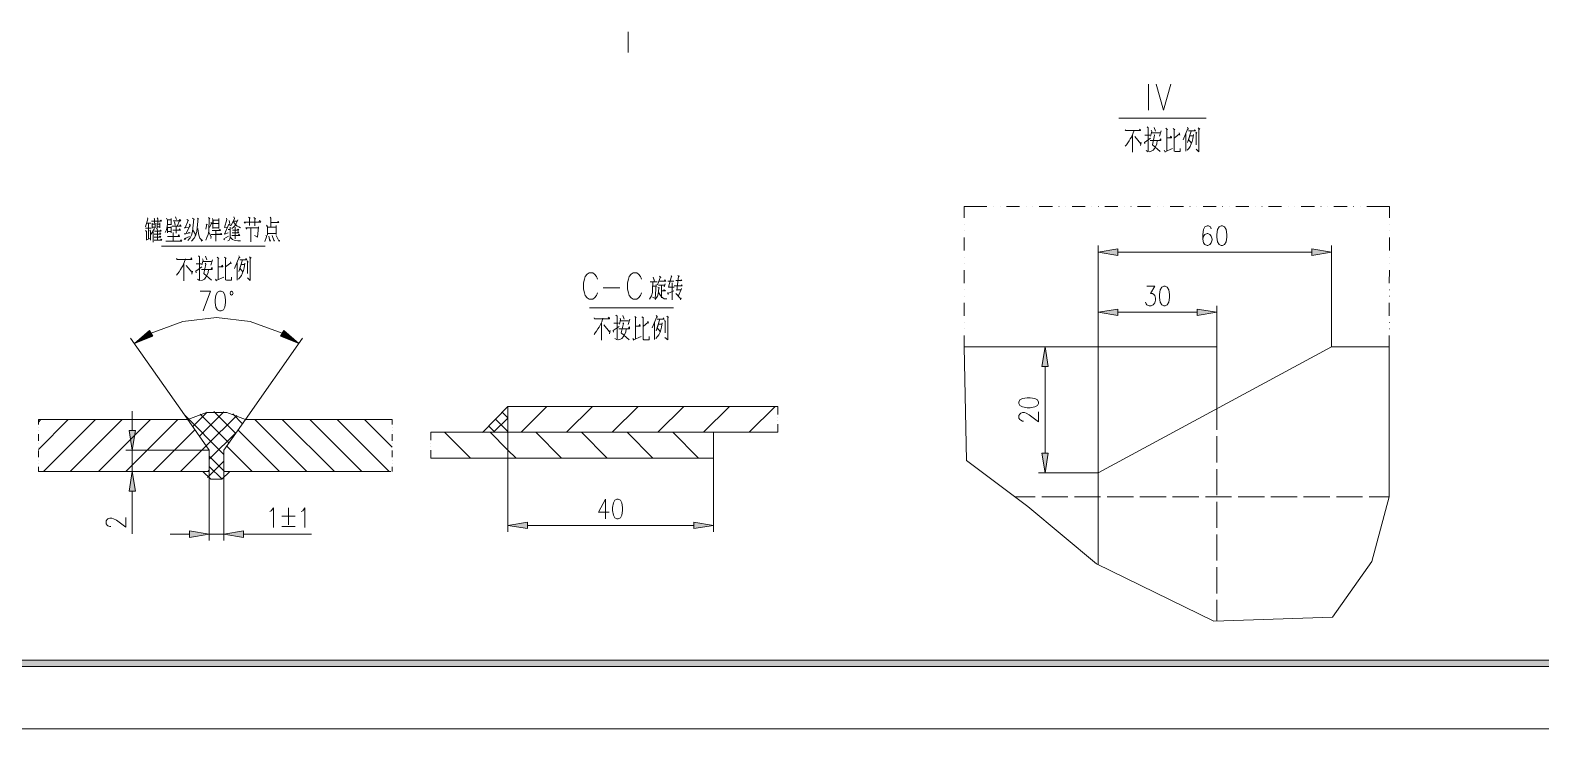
# Model space of a CAD drawing. Header units: millimetres. Extents: x 0 to 829, y 0 to 570.
# Drawn here: x 271.9 to 493.3, y 0 to 102.5 of the extents above; entities that cross this region are included whole.
import ezdxf

# ---------------------------------------------------------------- set-up
doc = ezdxf.new("R2010")
doc.units = ezdxf.units.MM

msp = doc.modelspace()

# ---------------------------------------------------------------- hatches: boundary and pattern name
h = msp.add_hatch(color=0)
h.dxf.hatch_style = 2
h.paths.add_polyline_path([(431.320222, 70.400333), (428.441556, 69.920556), (431.320222, 69.440778)])
h = msp.add_hatch(color=0)
h.dxf.hatch_style = 2
h.paths.add_polyline_path([(459.757639, 70.400333), (462.636306, 69.920556), (459.757639, 69.440778)])
h = msp.add_hatch(color=0)
h.dxf.hatch_style = 2
h.paths.add_polyline_path([(431.320222, 61.573833), (428.441556, 61.094056), (431.320222, 60.614278)])
h = msp.add_hatch(color=0)
h.dxf.hatch_style = 2
h.paths.add_polyline_path([(442.954833, 61.573833), (445.8335, 61.094056), (442.954833, 60.614278)])
h = msp.add_hatch(color=0)
h.dxf.hatch_style = 2
h.paths.add_polyline_path([(289.898667, 57.605083), (287.185806, 56.529111), (289.404778, 58.427056)])
h = msp.add_hatch(color=0)
h.dxf.hatch_style = 2
h.paths.add_polyline_path([(309.075667, 58.427056), (311.294639, 56.529111), (308.581778, 57.605083)])
h = msp.add_hatch(color=0)
h.dxf.hatch_style = 2
h.paths.add_polyline_path([(420.172444, 53.153028), (420.652222, 56.035222), (421.132, 53.153028)])
h = msp.add_hatch(color=0)
h.dxf.hatch_style = 2
h.paths.add_polyline_path([(286.399111, 43.730333), (286.878889, 40.851667), (287.358667, 43.730333)])
h = msp.add_hatch(color=0)
h.dxf.hatch_style = 2
h.paths.add_polyline_path([(420.172444, 40.424806), (420.652222, 37.546139), (421.132, 40.424806)])
h = msp.add_hatch(color=0)
h.dxf.hatch_style = 2
h.paths.add_polyline_path([(286.399111, 34.847389), (286.878889, 37.726056), (287.358667, 34.847389)])
h = msp.add_hatch(color=0)
h.dxf.hatch_style = 2
h.paths.add_polyline_path([(295.285583, 29.040667), (298.16425, 28.560889), (295.285583, 28.081111)])
h = msp.add_hatch(color=0)
h.dxf.hatch_style = 2
h.paths.add_polyline_path([(303.194861, 29.040667), (300.316194, 28.560889), (303.194861, 28.081111)])
h = msp.add_hatch(color=0)
h.dxf.hatch_style = 2
h.paths.add_polyline_path([(344.783833, 30.32125), (341.905167, 29.841472), (344.783833, 29.361694)])
h = msp.add_hatch(color=0)
h.dxf.hatch_style = 2
h.paths.add_polyline_path([(369.164306, 30.32125), (372.042972, 29.841472), (369.164306, 29.361694)])
h = msp.add_hatch(color=0)
h.dxf.hatch_style = 2
h.paths.add_polyline_path([(23.512639, 9.119306), (24.472194, 10.078861), (797.055528, 10.078861), (798.015083, 9.119306)])

# ---------------------------------------------------------------- linework, layer by layer
at = {"color": 0, "lineweight": 0}
for points in [[(0, 0), (0, 570.081833), (807.130861, 570.081833), (807.130861, 0)], [(446.464972, 73.758778), (446.154528, 73.621194), (445.949917, 73.211972), (445.847611, 72.524056), (445.847611, 72.114833), (445.949917, 71.426917), (446.154528, 71.017694), (446.464972, 70.880111), (446.669583, 70.880111), (446.9765, 71.017694), (447.184639, 71.426917), (447.286944, 72.114833), (447.286944, 72.524056), (447.184639, 73.211972), (446.9765, 73.621194), (446.669583, 73.758778)], [(431.320222, 70.400333), (428.441556, 69.920556), (431.320222, 69.440778)], [(459.757639, 70.400333), (462.636306, 69.920556), (459.757639, 69.440778)], [(438.061806, 64.932278), (437.754889, 64.794694), (437.550278, 64.381944), (437.444444, 63.697556), (437.444444, 63.284806), (437.550278, 62.600417), (437.754889, 62.191194), (438.061806, 62.053611), (438.269944, 62.053611), (438.576861, 62.191194), (438.781472, 62.600417), (438.887306, 63.284806), (438.887306, 63.697556), (438.781472, 64.381944), (438.576861, 64.794694), (438.269944, 64.932278)], [(299.677667, 64.170278), (299.349583, 64.032694), (299.130861, 63.619944), (299.0215, 62.935556), (299.0215, 62.526333), (299.130861, 61.838417), (299.349583, 61.429194), (299.677667, 61.291611), (299.899917, 61.291611), (300.228, 61.429194), (300.446722, 61.838417), (300.556083, 62.526333), (300.556083, 62.935556), (300.446722, 63.619944), (300.228, 64.032694), (299.899917, 64.170278)], [(301.653222, 63.895111), (301.589722, 64.089139), (301.4345, 64.170278), (301.279278, 64.089139), (301.215778, 63.895111), (301.279278, 63.701083), (301.4345, 63.619944), (301.589722, 63.701083)], [(431.320222, 61.573833), (428.441556, 61.094056), (431.320222, 60.614278)], [(442.954833, 61.573833), (445.8335, 61.094056), (442.954833, 60.614278)], [(289.898667, 57.605083), (287.185806, 56.529111), (289.404778, 58.427056)], [(309.075667, 58.427056), (311.294639, 56.529111), (308.581778, 57.605083)], [(420.172444, 53.153028), (420.652222, 56.035222), (421.132, 53.153028)], [(416.814, 47.716722), (416.951583, 47.406278), (417.364333, 47.201667), (418.048722, 47.099361), (418.461472, 47.099361), (419.145861, 47.201667), (419.555083, 47.406278), (419.692667, 47.716722), (419.692667, 47.921333), (419.555083, 48.22825), (419.145861, 48.436389), (418.461472, 48.538694), (418.048722, 48.538694), (417.364333, 48.436389), (416.951583, 48.22825), (416.814, 47.921333)], [(286.399111, 43.730333), (286.878889, 40.851667), (287.358667, 43.730333)], [(420.172444, 40.424806), (420.652222, 37.546139), (421.132, 40.424806)], [(286.399111, 34.847389), (286.878889, 37.726056), (287.358667, 34.847389)], [(357.900111, 33.679694), (357.593194, 33.542111), (357.385056, 33.132889), (357.28275, 32.444972), (357.28275, 32.03575), (357.385056, 31.347833), (357.593194, 30.938611), (357.900111, 30.801028), (358.104722, 30.801028), (358.415167, 30.938611), (358.619778, 31.347833), (358.722083, 32.03575), (358.722083, 32.444972), (358.619778, 33.132889), (358.415167, 33.542111), (358.104722, 33.679694)], [(295.285583, 29.040667), (298.16425, 28.560889), (295.285583, 28.081111)], [(303.194861, 29.040667), (300.316194, 28.560889), (303.194861, 28.081111)], [(344.783833, 30.32125), (341.905167, 29.841472), (344.783833, 29.361694)], [(369.164306, 30.32125), (372.042972, 29.841472), (369.164306, 29.361694)], [(23.512639, 9.119306), (24.472194, 10.078861), (797.055528, 10.078861), (798.015083, 9.119306)]]:
    msp.add_lwpolyline(points, close=True, dxfattribs=at)
for points in [[(359.558167, 102.227944), (359.558167, 99.211694)], [(435.821667, 90.723861), (435.821667, 94.562083)], [(436.918806, 94.562083), (438.015944, 90.723861), (439.109556, 94.562083)], [(431.461333, 89.545583), (444.249528, 89.545583)], [(432.420889, 87.859306), (432.477333, 87.742889), (434.668083, 87.742889), (434.608111, 87.972194), (434.495222, 87.8205)], [(433.715583, 87.742889), (433.715583, 87.8205), (433.542722, 87.28075), (433.313417, 86.783333), (433.140556, 86.515222), (432.967694, 86.247111), (432.794833, 85.940194), (432.59375, 85.668556), (432.420889, 85.43925)], [(433.486278, 87.09025), (433.486278, 84.596111)], [(433.832, 86.860944), (434.696306, 85.823778)], [(435.271333, 85.784972), (435.243111, 86.014278), (436.107417, 86.628111)], [(435.299556, 87.09025), (436.019222, 87.09025)], [(435.617056, 88.279111), (435.789917, 88.127417), (435.789917, 84.634917), (435.472417, 84.825417)], [(436.047444, 86.282389), (437.631417, 86.282389), (437.603194, 86.554028), (437.490306, 86.36)], [(436.220306, 87.8205), (436.3085, 87.626472), (436.135639, 86.935028)], [(436.252056, 87.435972), (437.490306, 87.435972)], [(436.626, 87.167861), (436.710667, 87.051444), (436.393167, 85.668556), (437.54675, 84.670194)], [(436.654222, 88.205028), (436.827083, 87.665278)], [(437.663167, 87.704083), (437.430333, 86.89975)], [(438.382833, 88.088611), (438.612139, 87.859306)], [(438.495722, 87.933389), (438.495722, 84.747806)], [(438.495722, 86.666917), (439.187167, 86.666917), (439.130722, 86.89975), (438.957861, 86.666917)], [(439.416472, 88.049806), (439.677528, 87.859306)], [(439.589333, 87.933389), (439.589333, 84.825417), (439.589333, 84.747806), (439.70575, 84.670194), (440.481861, 84.670194), (440.481861, 85.132333)], [(440.368972, 87.241944), (439.589333, 86.628111)], [(440.309, 87.397167), (440.397194, 87.09025)], [(441.519028, 88.240306), (441.691889, 87.972194), (441.607222, 88.049806), (440.915778, 86.398806)], [(441.289722, 87.241944), (441.289722, 84.709)], [(442.411556, 87.167861), (442.326889, 86.515222), (442.210472, 86.130694), (442.094056, 85.784972), (441.921194, 85.400444), (441.720111, 85.132333), (441.462583, 84.864222)], [(442.065833, 87.665278), (441.519028, 85.975472), (441.86475, 86.973833), (442.383333, 86.973833)], [(441.663667, 87.704083), (442.700833, 87.704083), (442.584417, 87.859306), (442.49975, 87.704083)], [(441.663667, 86.437611), (442.125806, 85.901389)], [(442.757278, 87.513583), (442.901917, 87.358361), (442.813722, 87.397167), (442.813722, 85.668556)], [(443.103, 88.127417), (443.332306, 87.933389), (443.219417, 88.011), (443.219417, 84.634917), (442.7855, 85.015917)], [(434.75275, 86.014278), (434.668083, 85.555667)], [(437.112833, 86.282389), (437.056389, 85.823778), (436.91175, 85.478056), (436.710667, 85.132333), (436.481361, 84.864222), (436.192083, 84.709), (435.934556, 84.634917)], [(438.093556, 84.864222), (438.266417, 84.596111)], [(438.209972, 84.634917), (439.331806, 85.132333)], [(408.805944, 76.605694), (412.136167, 76.605694)], [(408.805944, 74.958222), (408.805944, 76.605694)], [(413.095722, 76.605694), (413.113361, 76.605694)], [(414.055278, 76.605694), (414.072917, 76.605694)], [(415.014833, 76.605694), (416.933944, 76.605694)], [(417.8935, 76.605694), (417.911139, 76.605694)], [(418.853056, 76.605694), (418.870694, 76.605694)], [(419.812611, 76.605694), (421.73525, 76.605694)], [(422.694806, 76.605694), (422.712444, 76.605694)], [(423.654361, 76.605694), (423.672, 76.605694)], [(424.613917, 76.605694), (426.533028, 76.605694)], [(427.492583, 76.605694), (427.510222, 76.605694)], [(428.452139, 76.605694), (428.469778, 76.605694)], [(429.411694, 76.605694), (431.330806, 76.605694)], [(432.290361, 76.605694), (432.308, 76.605694)], [(433.249917, 76.605694), (433.267556, 76.605694)], [(434.209472, 76.605694), (436.128583, 76.605694)], [(437.088139, 76.605694), (437.105778, 76.605694)], [(438.047694, 76.605694), (438.065333, 76.605694)], [(439.00725, 76.605694), (440.929889, 76.605694)], [(441.889444, 76.605694), (441.907083, 76.605694)], [(442.849, 76.605694), (442.866639, 76.605694)], [(443.808556, 76.605694), (445.727667, 76.605694)], [(446.687222, 76.605694), (446.704861, 76.605694)], [(447.646778, 76.605694), (447.664417, 76.605694)], [(448.606333, 76.605694), (450.525444, 76.605694)], [(451.485, 76.605694), (451.502639, 76.605694)], [(452.444556, 76.605694), (452.462194, 76.605694)], [(453.404111, 76.605694), (455.323222, 76.605694)], [(456.282778, 76.605694), (456.300417, 76.605694)], [(457.242333, 76.605694), (457.259972, 76.605694)], [(458.201889, 76.605694), (460.124528, 76.605694)], [(461.084083, 76.605694), (461.101722, 76.605694)], [(462.043639, 76.605694), (462.061278, 76.605694)], [(463.003194, 76.605694), (464.922306, 76.605694)], [(465.881861, 76.605694), (465.8995, 76.605694)], [(466.841417, 76.605694), (466.859056, 76.605694)], [(467.800972, 76.605694), (471.131194, 76.605694)], [(471.131194, 76.605694), (471.127667, 74.958222)], [(289.090806, 74.954694), (289.14725, 74.799472), (288.82975, 73.610611)], [(288.82975, 73.420111), (289.637611, 73.420111)], [(288.82975, 73.074389), (288.946167, 72.957972), (288.946167, 71.652694)], [(289.030833, 74.146833), (289.577639, 74.146833)], [(289.263667, 74.111556), (289.263667, 71.843194)], [(289.46475, 73.113194), (289.549417, 72.996778), (289.549417, 71.652694)], [(290.124444, 73.381306), (289.665833, 72.573444)], [(289.694056, 74.45375), (291.161611, 74.45375), (291.076944, 74.608972), (290.960528, 74.45375)], [(289.810472, 74.146833), (289.810472, 73.420111)], [(289.810472, 74.033944), (290.212639, 74.033944)], [(289.810472, 73.571806), (290.240861, 73.571806)], [(290.068, 74.915889), (290.156194, 74.799472), (290.156194, 74.146833)], [(290.124444, 72.996778), (291.105167, 72.996778), (291.016972, 73.113194), (290.932306, 72.996778)], [(290.240861, 74.146833), (290.240861, 73.458917)], [(290.441944, 73.420111), (290.643028, 73.074389)], [(290.470167, 74.146833), (290.530139, 74.07275), (290.530139, 73.420111)], [(290.530139, 74.954694), (290.643028, 74.799472), (290.643028, 74.185639)], [(290.558361, 73.610611), (290.932306, 73.610611)], [(290.586583, 74.033944), (290.932306, 74.033944)], [(290.932306, 74.224444), (290.932306, 73.458917)], [(291.9095, 74.915889), (292.025917, 74.608972), (292.025917, 73.956333), (291.969472, 73.727028), (291.94125, 73.420111), (291.881278, 73.187278), (291.680194, 72.806278)], [(292.025917, 74.647778), (292.600944, 74.647778)], [(292.025917, 73.956333), (292.572722, 73.956333)], [(292.054139, 73.610611), (292.054139, 72.767472)], [(292.114111, 73.533), (292.5445, 73.533)], [(292.572722, 73.688222), (292.572722, 72.767472)], [(292.600944, 74.838278), (292.600944, 73.917528)], [(292.745583, 73.727028), (294.040278, 73.727028), (293.927389, 73.917528), (293.810972, 73.727028)], [(292.833778, 73.148472), (293.955611, 73.148472), (293.867417, 73.3425), (293.726306, 73.187278)], [(292.862, 74.492556), (293.983833, 74.492556), (293.867417, 74.686583), (293.754528, 74.531361)], [(293.063083, 74.379667), (293.175972, 73.878722)], [(293.235944, 75.071111), (293.348833, 74.686583)], [(293.292389, 73.688222), (293.292389, 72.689861)], [(293.754528, 74.418472), (293.493472, 73.839917)], [(294.876361, 74.725389), (295.105667, 74.531361), (295.049222, 74.570167), (294.618833, 73.494194), (294.474194, 73.458917), (295.165639, 73.533), (295.3385, 73.878722), (295.278528, 73.995139), (295.423167, 73.727028), (295.366722, 73.839917), (294.7035, 72.61225), (294.474194, 72.61225), (295.366722, 72.728667), (295.222083, 72.806278), (295.165639, 72.728667)], [(295.684222, 74.877083), (295.969972, 74.725389), (295.885306, 74.799472), (295.684222, 72.919167), (295.567806, 72.42175), (295.366722, 71.998417), (295.021, 71.613889)], [(296.432111, 74.915889), (296.545, 74.764194), (296.516778, 74.877083), (296.343917, 72.996778), (296.199278, 72.382944), (295.969972, 71.959611), (295.567806, 71.501)], [(295.825333, 73.074389), (296.142833, 72.495833), (296.142833, 72.534639), (296.086389, 72.266528)], [(296.488556, 73.381306), (296.516778, 72.919167), (296.633194, 72.42175), (296.777833, 71.959611), (297.063583, 71.652694), (297.18, 71.652694), (296.950694, 71.536278)], [(298.072528, 74.9935), (298.245389, 74.799472), (298.157194, 74.877083), (298.10075, 72.996778), (298.016083, 72.495833), (297.811472, 72.037222), (297.642139, 71.652694)], [(297.698583, 74.033944), (297.871444, 73.917528), (297.78325, 73.995139), (297.670361, 73.303694)], [(298.390028, 74.26325), (298.562889, 74.111556), (298.502917, 74.146833), (298.217167, 73.533)], [(298.446472, 72.495833), (300.002222, 72.495833), (299.885806, 72.651056), (299.769389, 72.534639), (299.137917, 72.534639), (299.137917, 73.113194), (299.137917, 71.501)], [(298.562889, 73.074389), (299.829361, 73.074389), (299.712944, 73.226083), (299.596528, 73.113194)], [(298.647556, 74.838278), (298.704, 74.647778), (298.704, 73.381306), (298.704, 73.494194), (299.568306, 73.494194), (299.568306, 73.381306), (299.568306, 74.838278), (299.568306, 74.608972), (298.73575, 74.608972), (298.73575, 74.111556), (299.540083, 74.111556)], [(300.693667, 74.877083), (300.750111, 74.725389), (300.404389, 73.533), (300.834778, 73.571806)], [(301.007639, 74.033944), (300.404389, 72.534639), (300.922972, 72.728667)], [(301.240472, 73.571806), (301.240472, 72.037222), (301.1805, 71.843194), (301.095833, 71.6915), (300.89475, 71.575083)], [(300.951194, 73.226083), (301.240472, 73.226083)], [(301.067611, 74.570167), (301.21225, 73.765833)], [(301.759056, 75.071111), (301.871944, 74.838278), (301.385111, 73.839917)], [(302.334083, 74.647778), (302.217667, 74.302056), (302.073028, 74.033944), (301.900167, 73.765833), (301.727306, 73.571806), (301.469778, 73.381306)], [(301.554444, 73.148472), (302.506944, 73.148472), (302.390528, 73.303694), (302.305861, 73.187278)], [(301.670861, 74.45375), (302.277639, 74.45375)], [(301.670861, 74.45375), (301.8155, 74.224444), (302.016583, 73.956333), (302.245889, 73.727028), (302.478722, 73.610611), (302.73625, 73.458917)], [(301.960139, 73.571806), (301.960139, 71.843194)], [(303.512361, 74.340861), (303.399472, 74.185639), (303.283056, 74.302056), (305.703111, 74.302056), (305.53025, 74.531361), (305.442056, 74.340861)], [(303.716972, 73.458917), (303.600556, 73.303694), (303.512361, 73.458917), (305.297417, 73.458917)], [(303.918056, 75.032306), (304.147361, 74.877083), (304.062694, 74.877083), (304.062694, 73.839917)], [(304.263778, 73.458917), (304.263778, 71.423389)], [(304.694167, 74.9935), (304.923472, 74.799472), (304.838806, 74.838278), (304.838806, 73.765833)], [(305.385611, 73.649417), (305.21275, 72.114833), (304.810583, 72.344139)], [(306.535667, 73.878722), (306.680306, 73.610611), (306.680306, 72.42175)], [(306.680306, 73.571806), (307.946778, 73.571806)], [(307.082472, 75.032306), (307.198889, 74.915889), (307.198889, 73.610611)], [(307.198889, 74.26325), (308.352472, 74.26325), (308.264278, 74.45375), (308.147861, 74.26325)], [(307.975, 73.801111), (307.975, 72.495833)], [(408.805944, 73.995139), (408.823583, 73.995139)], [(445.025639, 73.349556), (444.923333, 73.621194), (444.612889, 73.758778), (444.408278, 73.758778), (444.097833, 73.621194), (443.893222, 73.211972), (443.790917, 72.524056), (443.790917, 71.839667), (443.893222, 71.292861), (444.097833, 71.017694), (444.408278, 70.880111), (444.510583, 70.880111), (444.8175, 71.017694), (445.025639, 71.292861), (445.127944, 71.702083), (445.127944, 71.839667), (445.025639, 72.252417), (444.8175, 72.524056), (444.510583, 72.661639), (444.408278, 72.661639), (444.097833, 72.524056), (443.893222, 72.252417), (443.790917, 71.839667)], [(471.127667, 73.995139), (471.145306, 73.995139)], [(288.946167, 71.730306), (289.492972, 71.920806)], [(289.923361, 72.880361), (289.923361, 71.384583)], [(290.096222, 72.534639), (291.048722, 72.534639), (290.932306, 72.728667), (290.844111, 72.534639)], [(290.096222, 72.114833), (291.048722, 72.114833), (290.960528, 72.266528), (290.875861, 72.153639)], [(290.096222, 71.652694), (291.189833, 71.652694), (291.105167, 71.807917), (291.016972, 71.6915)], [(290.558361, 72.996778), (290.558361, 71.730306)], [(291.796611, 71.536278), (294.128472, 71.536278), (294.012056, 71.730306), (293.899167, 71.536278)], [(292.054139, 72.227722), (293.78275, 72.227722), (293.694556, 72.495833), (293.581667, 72.305333)], [(292.082361, 72.919167), (292.572722, 72.919167)], [(292.862, 72.806278), (292.862, 71.536278)], [(294.7035, 71.959611), (294.558861, 71.769111), (294.474194, 71.882), (295.278528, 72.227722)], [(298.157194, 72.806278), (298.446472, 72.114833), (298.446472, 72.227722), (298.390028, 71.920806)], [(300.404389, 71.730306), (300.287972, 71.882), (300.979417, 72.266528)], [(301.240472, 72.114833), (301.413333, 71.920806), (301.554444, 71.769111), (301.787278, 71.6915), (301.988361, 71.613889), (302.334083, 71.575083), (302.73625, 71.575083)], [(301.469778, 72.344139), (302.619833, 72.344139), (302.478722, 72.534639), (302.390528, 72.344139)], [(301.526222, 72.728667), (302.478722, 72.728667), (302.362306, 72.919167), (302.277639, 72.767472)], [(306.479222, 72.382944), (306.567417, 72.153639), (306.306361, 71.462194)], [(306.680306, 72.651056), (307.946778, 72.651056)], [(306.881389, 72.266528), (307.05425, 71.501), (307.114222, 71.652694), (307.026028, 71.652694)], [(307.37175, 72.344139), (307.661028, 71.501), (307.717472, 71.613889), (307.632806, 71.613889)], [(307.975, 72.344139), (308.408917, 71.462194), (308.465361, 71.613889), (308.352472, 71.613889)], [(408.805944, 73.035583), (408.823583, 73.035583)], [(408.805944, 70.156917), (408.805944, 72.076028)], [(428.441556, 56.035222), (428.441556, 70.880111)], [(462.636306, 56.035222), (462.636306, 70.880111)], [(471.124139, 72.076028), (471.120611, 70.156917)], [(471.124139, 73.035583), (471.141778, 73.035583)], [(291.17925, 70.809556), (306.338111, 70.809556)], [(293.380583, 68.964528), (293.437028, 68.848111), (295.62425, 68.848111), (295.567806, 69.080944), (295.451389, 68.925722)], [(294.675278, 68.848111), (294.675278, 68.925722), (294.502417, 68.3895), (294.273111, 67.888556), (294.10025, 67.620444), (293.927389, 67.352333), (293.754528, 67.045417), (293.553444, 66.777306), (293.380583, 66.544472)], [(296.57675, 69.387861), (296.749611, 69.232639), (296.749611, 65.740139), (296.432111, 65.930639)], [(297.18, 68.925722), (297.268194, 68.735222), (297.095333, 68.043778)], [(297.613917, 69.31025), (297.786778, 68.774028)], [(298.619333, 68.809306), (298.390028, 68.004972)], [(299.339, 69.193833), (299.571833, 68.964528)], [(299.455417, 69.042139), (299.455417, 65.856556)], [(300.376167, 69.155028), (300.637222, 68.964528)], [(300.549028, 69.042139), (300.549028, 65.930639), (300.549028, 65.856556), (300.665444, 65.778944), (301.441556, 65.778944), (301.441556, 66.237556)], [(302.478722, 69.349056), (302.651583, 69.080944), (302.563389, 69.155028), (301.871944, 67.504028)], [(303.025528, 68.774028), (302.478722, 67.084222), (302.824444, 68.082583), (303.343028, 68.082583)], [(302.623361, 68.809306), (303.657, 68.809306), (303.544111, 68.964528), (303.455917, 68.809306)], [(304.062694, 69.232639), (304.292, 69.042139), (304.175583, 69.11975), (304.175583, 65.740139), (303.745194, 66.124667)], [(408.805944, 69.197361), (408.823583, 69.197361)], [(431.320222, 69.920556), (459.757639, 69.920556)], [(471.120611, 69.197361), (471.13825, 69.197361)], [(294.445972, 68.195472), (294.445972, 65.701333)], [(294.791694, 67.966167), (295.656, 66.929)], [(295.712444, 67.123028), (295.62425, 66.660889)], [(296.231028, 66.890194), (296.202806, 67.123028), (297.063583, 67.736861)], [(296.25925, 68.195472), (296.978917, 68.195472)], [(298.072528, 67.391139), (298.016083, 66.929), (297.871444, 66.583278), (297.670361, 66.237556), (297.441056, 65.969444), (297.151778, 65.81775), (296.89425, 65.740139)], [(297.007139, 67.391139), (298.591111, 67.391139), (298.562889, 67.65925), (298.446472, 67.46875)], [(297.208222, 68.541194), (298.446472, 68.541194)], [(297.582167, 68.273083), (297.670361, 68.156667), (297.352861, 66.777306), (298.506444, 65.778944)], [(299.455417, 67.775667), (300.146861, 67.775667), (300.086889, 68.004972), (299.914028, 67.775667)], [(301.325139, 68.350694), (300.549028, 67.736861)], [(301.268694, 68.502389), (301.356889, 68.195472)], [(302.249417, 68.350694), (302.249417, 65.81775)], [(303.37125, 68.273083), (303.283056, 67.620444), (303.170167, 67.235917), (303.05375, 66.890194), (302.880889, 66.509194), (302.679806, 66.237556), (302.422278, 65.969444)], [(302.623361, 67.542833), (303.081972, 67.006611)], [(303.716972, 68.618806), (303.861611, 68.467111), (303.773417, 68.502389), (303.773417, 66.777306)], [(355.056722, 65.951806), (354.919139, 66.318694), (354.643972, 66.682056), (354.372333, 66.8655), (353.822, 66.8655), (353.550361, 66.682056), (353.275194, 66.318694), (353.137611, 65.951806), (353.000028, 65.401472), (353.000028, 64.487778), (353.137611, 63.940972), (353.275194, 63.574083), (353.550361, 63.210722), (353.822, 63.027278), (354.372333, 63.027278), (354.643972, 63.210722), (354.919139, 63.574083), (355.056722, 63.940972)], [(361.501972, 65.951806), (361.364389, 66.318694), (361.089222, 66.682056), (360.814056, 66.8655), (360.26725, 66.8655), (359.992083, 66.682056), (359.716917, 66.318694), (359.582861, 65.951806), (359.445278, 65.401472), (359.445278, 64.487778), (359.582861, 63.940972), (359.716917, 63.574083), (359.992083, 63.210722), (360.26725, 63.027278), (360.814056, 63.027278), (361.089222, 63.210722), (361.364389, 63.574083), (361.501972, 63.940972)], [(365.837611, 66.480972), (365.978722, 66.290472), (365.894056, 66.403361), (365.460139, 64.755889), (366.296222, 64.755889), (366.010472, 64.755889), (366.010472, 65.408528), (366.010472, 62.910861)], [(366.814806, 66.480972), (367.075861, 66.368083), (366.931222, 66.368083), (366.698389, 64.29375), (366.730139, 64.371361), (367.305167, 64.371361), (367.361611, 64.600667), (366.931222, 63.524694), (366.525528, 63.831611), (367.248722, 63.104889), (367.305167, 63.178972), (367.216972, 62.910861)], [(408.805944, 68.237806), (408.823583, 68.237806)], [(408.805944, 65.359139), (408.805944, 67.27825)], [(471.117083, 67.27825), (471.113556, 65.359139)], [(471.117083, 68.237806), (471.134722, 68.237806)], [(299.05325, 65.969444), (299.226111, 65.701333)], [(299.166139, 65.740139), (300.2915, 66.237556)], [(355.878694, 64.671222), (358.348139, 64.671222)], [(362.782556, 65.560222), (363.819722, 65.560222), (363.160028, 65.560222), (363.128278, 64.410167), (363.100056, 63.986833), (362.955417, 63.485889), (362.697889, 63.027278)], [(363.160028, 64.907583), (363.675083, 64.907583), (363.675083, 65.175694), (363.675083, 65.136889), (363.50575, 63.104889), (363.128278, 63.295389)], [(363.244694, 66.251667), (363.389333, 65.789528), (363.417556, 65.867139), (363.361111, 65.637833)], [(363.907917, 64.755889), (364.137222, 64.678278), (364.052556, 64.678278), (363.992583, 64.138528), (363.936139, 63.792806), (363.847944, 63.450611), (363.533972, 62.949667)], [(364.165444, 66.368083), (364.338306, 66.174056), (364.310083, 66.290472), (363.879694, 65.136889)], [(364.020806, 65.062806), (364.945083, 65.062806), (365.001528, 65.253306), (364.856889, 64.829972)], [(364.137222, 65.676639), (365.086194, 65.676639), (364.973306, 65.828333), (364.856889, 65.637833)], [(364.454722, 65.062806), (364.454722, 63.217778), (364.454722, 64.216139), (365.02975, 64.216139), (364.856889, 64.371361), (364.740472, 64.216139)], [(365.34725, 65.637833), (366.239778, 65.637833)], [(365.34725, 63.986833), (365.431917, 63.718722), (365.375472, 63.831611), (366.239778, 64.254944)], [(366.296222, 64.985194), (367.478028, 64.985194), (367.361611, 65.136889), (367.305167, 64.985194)], [(366.525528, 65.750722), (367.418056, 65.750722), (367.361611, 65.867139), (367.216972, 65.715444)], [(408.805944, 64.399583), (408.823583, 64.399583)], [(435.595889, 64.932278), (436.724778, 64.932278), (436.110944, 63.835139), (436.417861, 63.835139), (436.622472, 63.697556), (436.724778, 63.559972), (436.830611, 63.15075), (436.830611, 62.875583), (436.724778, 62.462833), (436.520167, 62.191194), (436.21325, 62.053611), (435.902806, 62.053611), (435.595889, 62.191194), (435.493583, 62.32525), (435.391278, 62.600417)], [(471.113556, 64.399583), (471.131194, 64.399583)], [(296.827222, 64.170278), (298.361806, 64.170278), (297.264667, 61.291611)], [(364.052556, 63.948028), (364.193667, 63.718722), (364.4265, 63.373), (364.856889, 63.066083), (365.202611, 63.066083)], [(408.805944, 63.440028), (408.823583, 63.440028)], [(408.805944, 60.561361), (408.805944, 62.480472)], [(428.441556, 37.546139), (428.441556, 62.053611)], [(445.8335, 56.035222), (445.8335, 62.053611)], [(471.110028, 62.480472), (471.1065, 60.561361)], [(471.110028, 63.440028), (471.127667, 63.440028)], [(308.828722, 58.017833), (304.172056, 59.742917), (299.240222, 60.332056), (294.308389, 59.742917), (289.651722, 58.017833)], [(353.878444, 61.743167), (366.215083, 61.743167)], [(354.562833, 60.254444), (354.619278, 60.141556), (356.8065, 60.141556), (356.750056, 60.370861), (356.633639, 60.215639)], [(355.857528, 60.141556), (355.857528, 60.215639), (355.684667, 59.679417), (355.455361, 59.182), (355.2825, 58.910361), (355.109639, 58.64225), (354.936778, 58.335333), (354.735694, 58.067222), (354.562833, 57.837917)], [(357.759, 60.677778), (357.931861, 60.522556), (357.931861, 57.030056), (357.614361, 57.224083)], [(358.36225, 60.215639), (358.446917, 60.025139), (358.274056, 59.333694)], [(358.390472, 59.834639), (359.628722, 59.834639)], [(358.792639, 60.600167), (358.9655, 60.063944)], [(359.801583, 60.10275), (359.572278, 59.294889)], [(360.52125, 60.487278), (360.750556, 60.254444)], [(360.637667, 60.332056), (360.637667, 57.146472)], [(361.558417, 60.448472), (361.815944, 60.254444)], [(361.731278, 60.332056), (361.731278, 57.224083), (361.731278, 57.146472), (361.847694, 57.068861), (362.623806, 57.068861), (362.623806, 57.531)], [(362.450944, 59.795833), (362.535611, 59.488917)], [(363.660972, 60.638972), (363.833833, 60.370861), (363.745639, 60.448472), (363.054194, 58.797472)], [(364.207778, 60.063944), (363.660972, 58.374139), (364.006694, 59.3725), (364.525278, 59.3725)], [(363.802083, 60.10275), (364.83925, 60.10275), (364.726361, 60.254444), (364.638167, 60.10275)], [(364.899222, 59.908722), (365.040333, 59.757028), (364.955667, 59.795833), (364.955667, 58.067222)], [(365.244944, 60.522556), (365.47425, 60.332056), (365.357833, 60.409667), (365.357833, 57.030056), (364.927444, 57.414583)], [(431.320222, 61.094056), (442.954833, 61.094056)], [(355.628222, 59.488917), (355.628222, 56.99125)], [(355.973944, 59.256083), (356.834722, 58.222444)], [(356.894694, 58.412944), (356.8065, 57.950806)], [(357.413278, 58.183639), (357.381528, 58.412944), (358.245833, 59.026778)], [(357.4415, 59.488917), (358.161167, 59.488917)], [(359.254778, 58.681056), (359.198333, 58.222444), (359.053694, 57.876722), (358.852611, 57.531), (358.619778, 57.259361), (358.334028, 57.107667), (358.072972, 57.030056)], [(358.189389, 58.681056), (359.773361, 58.681056), (359.745139, 58.949167), (359.628722, 58.758667)], [(358.764417, 59.563), (358.852611, 59.450111), (358.535111, 58.067222), (359.685167, 57.068861)], [(360.637667, 59.065583), (361.329111, 59.065583), (361.269139, 59.294889), (361.096278, 59.065583)], [(362.507389, 59.640611), (361.731278, 59.026778)], [(363.428139, 59.640611), (363.428139, 57.107667)], [(364.5535, 59.563), (364.465306, 58.910361), (364.352417, 58.529361), (364.236, 58.183639), (364.063139, 57.799111), (363.862056, 57.531), (363.601, 57.259361)], [(363.802083, 58.836278), (364.264222, 58.296528)], [(408.805944, 59.601806), (408.823583, 59.601806)], [(408.805944, 58.64225), (408.823583, 58.64225)], [(408.805944, 56.035222), (408.805944, 57.682694)], [(471.102972, 57.682694), (471.099444, 56.035222)], [(471.102972, 58.64225), (471.120611, 58.64225)], [(471.1065, 59.601806), (471.124139, 59.601806)], [(294.534167, 46.0375), (286.635472, 57.315806)], [(303.462972, 45.346056), (311.844972, 57.315806)], [(360.231972, 57.259361), (360.404833, 56.99125)], [(360.348389, 57.030056), (361.470222, 57.531)], [(445.8335, 56.035222), (408.805944, 56.035222)], [(409.155194, 39.334722), (408.805944, 56.035222)], [(428.441556, 56.035222), (419.692667, 56.035222)], [(462.636306, 56.035222), (428.441556, 37.546139)], [(445.8335, 46.951194), (445.8335, 56.035222)], [(471.099444, 56.035222), (462.636306, 56.035222)], [(471.099444, 34.007778), (471.099444, 56.035222)], [(420.652222, 53.153028), (420.652222, 40.424806)], [(286.878889, 43.730333), (286.878889, 46.609)], [(302.051861, 43.331694), (298.848639, 46.538444)], [(341.922806, 47.279278), (338.225694, 43.469278)], [(341.922806, 47.279278), (341.905167, 43.4975)], [(341.922806, 47.279278), (381.472722, 47.279278)], [(343.8525, 43.4975), (347.637806, 47.279278)], [(350.541167, 43.4975), (354.322944, 47.279278)], [(357.229833, 43.4975), (361.011611, 47.279278)], [(363.9185, 43.4975), (367.700278, 47.279278)], [(370.603639, 43.4975), (374.388944, 47.279278)], [(377.292306, 43.4975), (381.077611, 47.279278)], [(381.472722, 47.279278), (381.472722, 46.108056)], [(445.8335, 43.860861), (445.8335, 46.951194)], [(295.017472, 45.346056), (273.138194, 45.346056)], [(273.138194, 45.000333), (273.483917, 45.346056)], [(273.138194, 40.985722), (277.495, 45.346056)], [(273.138194, 45.346056), (273.138194, 44.654611)], [(273.889611, 37.726056), (281.509611, 45.346056)], [(277.791333, 37.726056), (285.414861, 45.346056)], [(281.915306, 37.726056), (289.535306, 45.346056)], [(285.926389, 37.726056), (293.546389, 45.346056)], [(300.316194, 40.255472), (294.534167, 46.0375)], [(298.16425, 40.851667), (294.534167, 46.0375)], [(303.462972, 45.346056), (300.714833, 46.411444), (297.765611, 46.411444), (295.017472, 45.346056)], [(295.733611, 44.323), (297.836167, 46.425556)], [(296.724917, 42.904833), (300.298556, 46.478472)], [(301.060556, 41.917056), (296.809583, 46.171556)], [(297.716222, 41.490194), (302.207083, 45.977528)], [(300.316194, 40.851667), (303.462972, 45.346056)], [(303.043167, 44.749861), (301.600306, 46.192722)], [(303.462972, 45.346056), (324.950667, 45.346056)], [(312.476444, 37.726056), (304.856444, 45.346056)], [(316.491056, 37.726056), (308.867528, 45.346056)], [(320.502139, 37.726056), (312.882139, 45.346056)], [(324.513222, 37.726056), (316.893222, 45.346056)], [(324.950667, 41.303222), (320.907833, 45.346056)], [(324.950667, 45.314306), (324.918917, 45.346056)], [(324.950667, 45.346056), (324.950667, 44.654611)], [(340.003694, 43.4975), (339.114694, 44.3865)], [(339.841417, 43.4975), (341.91575, 45.571833)], [(341.905167, 43.603333), (340.102472, 45.4025)], [(341.91575, 45.600056), (341.09025, 46.422028)], [(381.472722, 45.628278), (381.490361, 45.628278)], [(381.472722, 45.1485), (381.490361, 45.1485)], [(381.472722, 44.668722), (381.472722, 43.4975)], [(417.498389, 45.144972), (417.364333, 45.144972), (417.089167, 45.247278), (416.951583, 45.349583), (416.814, 45.557722), (416.814, 45.966944), (416.951583, 46.171556), (417.089167, 46.277389), (417.364333, 46.379694), (417.635972, 46.379694), (417.911139, 46.277389), (418.323889, 46.06925), (419.692667, 45.042667), (419.692667, 46.482)], [(273.138194, 44.174833), (273.155833, 44.174833)], [(273.138194, 43.695056), (273.155833, 43.695056)], [(273.138194, 43.215278), (273.138194, 42.255722)], [(289.941, 37.726056), (296.065222, 43.850278)], [(298.16425, 39.52875), (302.252944, 43.617444)], [(308.465361, 37.726056), (302.383472, 43.804417)], [(324.950667, 44.174833), (324.968306, 44.174833)], [(324.950667, 43.695056), (324.968306, 43.695056)], [(324.950667, 43.215278), (324.950667, 42.255722)], [(330.630389, 43.4975), (381.472722, 43.4975)], [(330.630389, 43.4975), (330.630389, 42.326278)], [(336.430056, 39.715722), (332.648278, 43.4975)], [(341.894583, 40.939861), (339.333417, 43.4975)], [(341.845194, 43.4975), (341.905167, 43.557472)], [(341.905167, 43.4975), (341.905167, 28.881917)], [(349.807389, 39.715722), (346.022083, 43.4975)], [(356.492528, 39.715722), (352.71075, 43.4975)], [(363.181194, 39.715722), (359.399417, 43.4975)], [(369.869861, 39.715722), (366.088083, 43.4975)], [(372.042972, 39.715722), (372.042972, 43.486917)], [(445.8335, 39.063083), (445.8335, 42.901306)], [(273.138194, 41.775944), (273.155833, 41.775944)], [(273.138194, 41.296167), (273.155833, 41.296167)], [(273.138194, 40.816389), (273.138194, 39.856833)], [(298.16425, 40.851667), (285.919333, 40.851667)], [(286.878889, 40.851667), (286.878889, 37.726056)], [(293.952083, 37.726056), (297.716222, 41.490194)], [(298.16425, 40.851667), (298.16425, 37.726056)], [(300.316194, 37.849528), (298.16425, 39.997944)], [(300.316194, 40.851667), (300.316194, 37.726056)], [(304.45075, 37.726056), (300.732472, 41.444333)], [(324.950667, 41.775944), (324.968306, 41.775944)], [(324.950667, 41.296167), (324.968306, 41.296167)], [(324.950667, 40.816389), (324.950667, 39.856833)], [(330.630389, 41.8465), (330.648028, 41.8465)], [(330.630389, 41.366722), (330.648028, 41.366722)], [(330.630389, 40.886944), (330.630389, 39.715722)], [(343.118722, 39.715722), (341.894583, 40.939861)], [(273.138194, 39.377056), (273.155833, 39.377056)], [(273.138194, 38.897278), (273.155833, 38.897278)], [(273.138194, 38.4175), (273.138194, 37.726056)], [(298.16425, 37.726056), (273.138194, 37.726056)], [(293.952083, 37.726056), (285.919333, 37.726056)], [(297.225861, 37.726056), (298.397083, 36.597167), (300.023389, 36.597167), (301.191083, 37.726056)], [(297.91025, 36.868806), (300.316194, 39.27475)], [(297.966694, 37.726056), (298.16425, 37.923611)], [(300.026917, 36.600694), (298.16425, 38.463361)], [(298.16425, 37.726056), (298.16425, 27.601333)], [(300.439667, 37.726056), (300.316194, 37.849528)], [(300.316194, 37.726056), (300.316194, 27.601333)], [(300.316194, 37.726056), (324.756639, 37.726056)], [(324.950667, 39.377056), (324.968306, 39.377056)], [(324.950667, 38.897278), (324.968306, 38.897278)], [(324.950667, 38.4175), (324.950667, 37.726056)], [(330.630389, 39.715722), (372.042972, 39.715722)], [(372.042972, 39.715722), (372.042972, 28.881917)], [(418.122806, 32.610778), (409.155194, 39.334722)], [(445.8335, 34.265306), (445.8335, 38.103528)], [(428.441556, 37.546139), (419.692667, 37.546139)], [(428.441556, 37.546139), (428.441556, 24.09825)], [(286.878889, 34.847389), (286.878889, 28.60675)], [(356.256167, 33.679694), (355.226056, 31.760583), (356.767694, 31.760583)], [(356.256167, 33.679694), (356.256167, 30.801028)], [(416.256611, 34.011306), (419.205833, 34.011306)], [(420.165389, 34.011306), (424.003611, 34.011306)], [(424.963167, 34.011306), (428.801389, 34.011306)], [(429.764472, 34.011306), (433.602694, 34.011306)], [(434.56225, 34.011306), (438.400472, 34.011306)], [(439.360028, 34.011306), (443.19825, 34.011306)], [(444.157806, 34.011306), (447.996028, 34.011306)], [(445.8335, 29.464), (445.8335, 33.30575)], [(448.955583, 34.011306), (452.797333, 34.011306)], [(453.756889, 34.011306), (457.595111, 34.011306)], [(458.554667, 34.011306), (462.392889, 34.011306)], [(463.352444, 34.011306), (467.190667, 34.011306)], [(468.150222, 34.011306), (471.099444, 34.011306)], [(468.562972, 24.553333), (471.099444, 34.007778)], [(283.725056, 29.668611), (283.587472, 29.668611), (283.312306, 29.774444), (283.174722, 29.87675), (283.037139, 30.081361), (283.037139, 30.494111), (283.174722, 30.698722), (283.312306, 30.801028), (283.587472, 30.903333), (283.862639, 30.903333), (284.134278, 30.801028), (284.547028, 30.596417), (285.919333, 29.566306), (285.919333, 31.005639)], [(307.033083, 31.852306), (307.251806, 31.989889), (307.583417, 32.402639), (307.583417, 29.520444)], [(308.789917, 31.167917), (310.761944, 31.167917)], [(309.774167, 32.402639), (309.774167, 29.933194)], [(311.640361, 31.852306), (311.859083, 31.989889), (312.187167, 32.402639), (312.187167, 29.520444)], [(428.21225, 24.207611), (418.122806, 32.610778)], [(308.789917, 29.658028), (310.761944, 29.658028)], [(344.783833, 29.841472), (369.164306, 29.841472)], [(295.285583, 28.560889), (292.406917, 28.560889)], [(298.16425, 28.560889), (300.316194, 28.560889)], [(303.194861, 28.560889), (313.146722, 28.560889)], [(445.8335, 24.666222), (445.8335, 28.504444)], [(462.784472, 16.365361), (468.562972, 24.553333)], [(445.406639, 15.804444), (428.21225, 24.207611)], [(445.8335, 19.868444), (445.8335, 23.706667)], [(445.8335, 15.818556), (445.8335, 18.908889)], [(445.406639, 15.804444), (462.784472, 16.365361)]]:
    msp.add_lwpolyline(points, dxfattribs=at)

doc.saveas('drawing.dxf')
